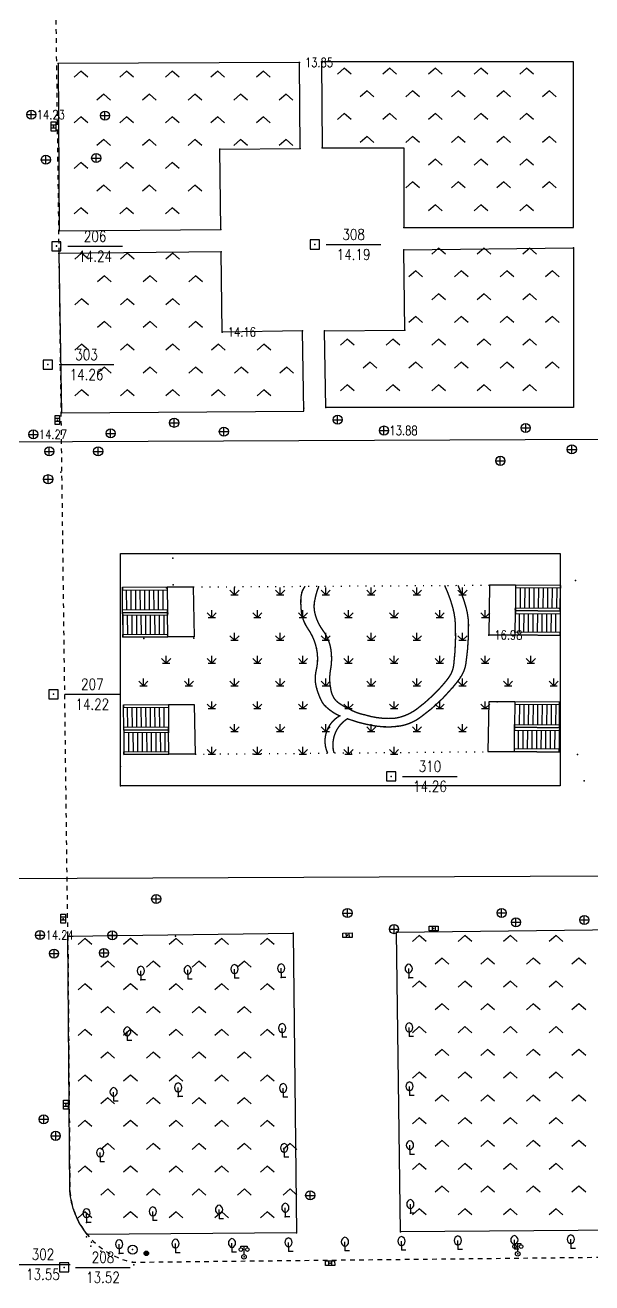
# Model space of a CAD drawing. Extents: x 940 to 2162, y 608 to 1562.
# Drawn here: x 1574.2 to 1636.3, y 1206.4 to 1344.4 of the extents above; entities that cross this region are included whole.
import ezdxf
from ezdxf.enums import TextEntityAlignment as Align

# ---------------------------------------------------------------- set-up
doc = ezdxf.new("R2010")
doc.units = 0
doc.header["$LTSCALE"] = 0.5
doc.header["$PDSIZE"] = 0.2
for name, pattern in [('X3', [5, 4, -1]), ('X4', [1.6, 0, -1.6]), ('X6', [2, 1, -1])]:
    doc.linetypes.add(name, pattern=pattern)
doc.layers.get('0').update_dxf_attribs({"linetype": 'CONTINUOUS'})
doc.layers.add('ASSIST', color=7, linetype='CONTINUOUS', plot=False)
for name, color, linetype in [('COMPONENT', 4, 'CONTINUOUS'), ('DLDW', 11, 'CONTINUOUS'), ('DLSS', 4, 'CONTINUOUS'), ('GCD', 1, 'CONTINUOUS'), ('GXYZ', 2, 'CONTINUOUS'), ('JMD', 6, 'CONTINUOUS'), ('KZD', 1, 'CONTINUOUS'), ('ZBTZ', 3, 'CONTINUOUS'), ('ZDH', 1, 'CONTINUOUS')]:
    doc.layers.add(name, color=color, linetype=linetype)
doc.styles.add('HZ', font='rs.shx', dxfattribs={"width": 0.8, "bigfont": 'hztxt.shx'})

# ---------------------------------------------------------------- blocks, each defined once
blk = doc.blocks.new('gc043')
for p, q in [((-1, 0), (1, 0)), ((0, -1), (0, 1))]:
    blk.add_line(p, q)
blk.add_circle((0, 0), 1)
blk = doc.blocks.new('*U61')
at = {"linetype": 'Continuous'}
for points in [[(-0.5, 0.06), (-0.49, -0.11), (-0.49, 0.11)], [(-0.5, 0), (-0.5, -0.06), (-0.5, 0.06)], [(-0.49, -0.11), (-0.5, 0.06), (-0.5, -0.06)], [(-0.49, 0.11), (-0.47, -0.17), (-0.47, 0.17)], [(-0.47, -0.17), (-0.49, 0.11), (-0.49, -0.11)], [(-0.47, 0.17), (-0.45, -0.22), (-0.45, 0.22)], [(-0.45, -0.22), (-0.47, 0.17), (-0.47, -0.17)], [(-0.45, 0.22), (-0.42, -0.27), (-0.42, 0.27)], [(-0.42, -0.27), (-0.45, 0.22), (-0.45, -0.22)], [(-0.42, 0.27), (-0.39, -0.31), (-0.39, 0.31)], [(-0.39, -0.31), (-0.42, 0.27), (-0.42, -0.27)], [(-0.39, 0.31), (-0.35, -0.35), (-0.35, 0.35)], [(-0.35, -0.35), (-0.39, 0.31), (-0.39, -0.31)], [(-0.35, 0.35), (-0.31, -0.39), (-0.31, 0.39)], [(-0.31, -0.39), (-0.35, 0.35), (-0.35, -0.35)], [(-0.31, 0.39), (-0.27, -0.42), (-0.27, 0.42)], [(-0.27, -0.42), (-0.31, 0.39), (-0.31, -0.39)], [(-0.27, 0.42), (-0.22, -0.45), (-0.22, 0.45)], [(-0.22, -0.45), (-0.27, 0.42), (-0.27, -0.42)], [(-0.22, 0.45), (-0.17, -0.47), (-0.17, 0.47)], [(-0.17, -0.47), (-0.22, 0.45), (-0.22, -0.45)], [(-0.17, 0.47), (-0.11, -0.49), (-0.11, 0.49)], [(-0.11, -0.49), (-0.17, 0.47), (-0.17, -0.47)], [(-0.11, 0.49), (-0.06, -0.5), (-0.06, 0.5)], [(-0.06, -0.5), (-0.11, 0.49), (-0.11, -0.49)], [(0, -0.5), (-0.06, 0.5), (-0.06, -0.5)], [(-0.06, 0.5), (0, -0.5), (0, 0.5)], [(0.06, -0.5), (0, 0.5), (0, -0.5)], [(0, 0.5), (0.06, -0.5), (0.06, 0.5)], [(0.11, -0.49), (0.06, 0.5), (0.06, -0.5)], [(0.06, 0.5), (0.11, -0.49), (0.11, 0.49)], [(0.17, -0.47), (0.11, 0.49), (0.11, -0.49)], [(0.11, 0.49), (0.17, -0.47), (0.17, 0.47)], [(0.22, -0.45), (0.17, 0.47), (0.17, -0.47)], [(0.17, 0.47), (0.22, -0.45), (0.22, 0.45)], [(0.27, -0.42), (0.22, 0.45), (0.22, -0.45)], [(0.22, 0.45), (0.27, -0.42), (0.27, 0.42)], [(0.31, -0.39), (0.27, 0.42), (0.27, -0.42)], [(0.27, 0.42), (0.31, -0.39), (0.31, 0.39)], [(0.35, -0.35), (0.31, 0.39), (0.31, -0.39)], [(0.31, 0.39), (0.35, -0.35), (0.35, 0.35)], [(0.39, -0.31), (0.35, 0.35), (0.35, -0.35)], [(0.35, 0.35), (0.39, -0.31), (0.39, 0.31)], [(0.42, -0.27), (0.39, 0.31), (0.39, -0.31)], [(0.39, 0.31), (0.42, -0.27), (0.42, 0.27)], [(0.45, -0.22), (0.42, 0.27), (0.42, -0.27)], [(0.42, 0.27), (0.45, -0.22), (0.45, 0.22)], [(0.47, -0.17), (0.45, 0.22), (0.45, -0.22)], [(0.45, 0.22), (0.47, -0.17), (0.47, 0.17)], [(0.49, -0.11), (0.47, 0.17), (0.47, -0.17)], [(0.47, 0.17), (0.49, -0.11), (0.49, 0.11)], [(0.5, -0.06), (0.49, 0.11), (0.49, -0.11)], [(0.49, 0.11), (0.5, -0.06), (0.5, 0.06)], [(0.5, 0), (0.5, 0.06), (0.5, -0.06)]]:
    blk.add_solid(points, dxfattribs=at)
blk = doc.blocks.new('gcbj0106')
blk.add_circle((0, 0), 0.5)
at = {"linetype": 'Continuous'}
blk.add_blockref('*U61', (0, 0), dxfattribs=at)
blk = doc.blocks.new('gc097')
for p, q in [((-0.7, 2), (-0.7, 2.3)), ((-0.7, 2.3), (0.7, 2.3)), ((0, 0.5), (0, 2.3)), ((0.7, 2.3), (0.7, 2))]:
    blk.add_line(p, q)
for centre, radius in [((-0.7, 1.6), 0.4), ((0, 0), 0.5), ((0.73, 1.6), 0.4)]:
    blk.add_circle(centre, radius)
blk = doc.blocks.new('gc188')
blk.add_circle((0, 0), 1)
blk = doc.blocks.new('gc211')
for p, q in [((0, 0), (-1.5, -1.32)), ((1.5, -1.32), (0, 0))]:
    blk.add_line(p, q)
blk = doc.blocks.new('gc041')
for p, q in [((-1, 0.5), (1, 0.5)), ((-1, -0.5), (-1, 0.5)), ((-0.33, 0.5), (-0.33, -0.5)), ((0.33, 0.5), (0.33, -0.5)), ((1, 0.5), (1, -0.5)), ((1, -0.5), (-1, -0.5))]:
    blk.add_line(p, q)
blk = doc.blocks.new('A$C18D03DA0')
at = {"layer": 'ASSIST', "linetype": 'Continuous', "flags": 128}
for points in [[(0, 0), (4.91, 0.04), (4.93, -2.76), (0.02, -2.8)], [(4.93, -2.76), (0.02, -2.8), (0.04, -5.47), (4.96, -5.43)]]:
    blk.add_lwpolyline(points, close=True, dxfattribs=at)
at = {"layer": 'JMD', "linetype": 'Continuous'}
for p, q in [((0, 0), (4.91, 0.04)), ((0, 0), (0, -0.3)), ((4.91, 0.04), (4.91, -0.26)), ((0, -0.3), (4.91, -0.26)), ((0.41, -0.3), (0.43, -2.49)), ((0.91, -0.29), (0.93, -2.49)), ((1.41, -0.29), (1.43, -2.49)), ((1.91, -0.28), (1.93, -2.48)), ((2.41, -0.28), (2.43, -2.48)), ((2.91, -0.28), (2.93, -2.47)), ((3.41, -0.27), (3.43, -2.47)), ((3.91, -0.27), (3.93, -2.47)), ((4.41, -0.26), (4.43, -2.46)), ((4.91, -0.26), (4.93, -2.46)), ((4.93, -2.46), (0.02, -2.5)), ((0.02, -2.8), (0.02, -2.5)), ((0.02, -2.8), (4.93, -2.76)), ((4.93, -2.76), (0.02, -2.8)), ((4.93, -2.76), (4.93, -2.46)), ((4.93, -2.76), (4.94, -3.06)), ((0.02, -2.8), (0.03, -3.1)), ((4.94, -3.06), (0.03, -3.1)), ((0.03, -3.1), (0.04, -5.17)), ((0.53, -3.09), (0.54, -5.17)), ((1.03, -3.09), (1.04, -5.16)), ((1.53, -3.09), (1.54, -5.16)), ((2.03, -3.08), (2.04, -5.16)), ((2.53, -3.08), (2.54, -5.15)), ((3.03, -3.07), (3.04, -5.15)), ((3.53, -3.07), (3.54, -5.14)), ((4.03, -3.07), (4.04, -5.14)), ((4.53, -3.06), (4.54, -5.14)), ((0.04, -5.17), (4.95, -5.13)), ((0.04, -5.47), (0.04, -5.17)), ((4.96, -5.43), (0.04, -5.47)), ((4.96, -5.43), (4.95, -5.13))]:
    blk.add_line(p, q, dxfattribs=at)
at = {"layer": 'JMD', "linetype": 'Continuous', "flags": 128}
blk.add_lwpolyline([(4.91, 0.04), (7.76, 0.04), (7.85, -5.43), (4.96, -5.43)], dxfattribs=at)
blk = doc.blocks.new('A$C38754354')
at = {"linetype": 'Continuous'}
blk.add_blockref('A$C18D03DA0', (-4.94, 3.06), dxfattribs=at)
blk = doc.blocks.new('A$C49C81DE8')
at = {"linetype": 'Continuous', "xscale": -1}
blk.add_blockref('A$C18D03DA0', (7.85, 5.43), dxfattribs=at)
blk = doc.blocks.new('A$C7513591F')
at = {"linetype": 'Continuous', "xscale": -1}
blk.add_blockref('A$C18D03DA0', (7.757, -0.04), dxfattribs=at)
blk = doc.blocks.new('gc124')
for p, q in [((-1, 1), (0, 0)), ((-0.8, 0), (0.8, 0)), ((0, 0), (0, 1.6)), ((0, 0), (1, 1))]:
    blk.add_line(p, q)
blk = doc.blocks.new('gc143')
for p, q in [((0, 1), (0, 2)), ((0, 1), (0, 0)), ((1, 0), (0, 0))]:
    blk.add_line(p, q)
for centre, start, end in [((0.225, 2), 102.68038, 257.31962), ((-0.225, 2), 282.68038, 77.31962)]:
    blk.add_arc(centre, 1.025, start, end)
blk = doc.blocks.new('GC200')
at = {"linetype": 'Continuous', "const_width": 0.2, "flags": 128}
blk.add_lwpolyline([(-0.1, 0, 1), (0.1, 0, 1)], format="xyb", close=True, dxfattribs=at)
blk = doc.blocks.new('gc115')
blk.add_lwpolyline([(-1, -1), (1, -1), (1, 1), (-1, 1)], close=True)
blk.add_point((0, 0))

msp = doc.modelspace()

# ---------------------------------------------------------------- linework, layer by layer
at = {"layer": 'DLSS', "linetype": 'X6', "flags": 128}
for points, elevation in [([(1480.43, 1431.9), (1480.26, 1435.2), (1479.63, 1491.46, -0.064465), (1479.93, 1500.11, -0.154295), (1482.47, 1507.49, -0.179135), (1492.43, 1515.32, -0.003756), (1520.18, 1525.43, 0.000002), (1587.35, 1553.15, 0.011631), (1593.72, 1556.25, -0.359566), (1631.49, 1550.06), (1864.49, 1306.39)], 13.79), ([(1578.86, 1244.42), (1576.98, 1391.98), (1576.98, 1405.81, -0.207514), (1578.94, 1412.08, -0.238549), (1584.21, 1415), (1691.08, 1416.2, -0.252129), (1696.69, 1413.18, -0.114855), (1698.4, 1407.87), (1698.31, 1399.46), (1699.07, 1358.32)], 13.77), ([(1578.86, 1244.42), (1579.08, 1216.48, 0.334829), (1585.94, 1208.64), (1664.15, 1209.47)], 13.77)]:
    msp.add_lwpolyline(points, format="xyb", dxfattribs=dict(at, elevation=elevation))
at = {"layer": 'DLSS', "linetype": 'X3', "const_width": 0.15}
for points in [[(1604.88, 1282.8, 0.030331), (1604.62, 1282.37, 0.054726), (1604.52, 1282.11, 0.060133), (1604.41, 1281.3, 0.037433), (1604.47, 1280, 0.120794), (1605.18, 1278.15, -0.100302), (1606.13, 1275.97, -0.110538), (1606.1, 1273.59, 0.129724), (1606.15, 1271.56, 0.04447), (1606.68, 1270.21, 0.090147), (1607.11, 1269.63, 0.039329), (1607.91, 1268.99, 0.046843), (1608.67, 1268.58, 0.009878)], [(1609.52, 1268.26, 0.051793), (1612.63, 1267.46, 0.06863), (1615.06, 1267.43, 0.123642), (1617.46, 1268.37, 0.064038), (1621.07, 1271.7, 0.008657), (1621.68, 1272.46, 0.018652), (1621.94, 1272.83, 0.110521), (1622.51, 1274.3, 0.04006), (1622.8, 1278.59, 0.062799), (1622.54, 1280.44, 0.044523), (1621.64, 1282.9)]]:
    msp.add_lwpolyline(points, format="xyb", dxfattribs=at)
at = {"layer": 'DLSS', "linetype": 'X3', "const_width": 0.15, "flags": 128}
for points in [[(1606.39, 1282.81, 0.056396), (1605.91, 1281.11, 0.08983), (1605.92, 1280, 0.112897), (1606.84, 1277.94, -0.118897), (1607.69, 1275.97, -0.090118), (1607.67, 1273.65, 0.100097), (1607.69, 1271.56, 0.165373), (1608.3, 1270.21, 0.061543), (1608.98, 1269.73, 0.059077), (1609.64, 1269.37, 0.088737), (1611.46, 1268.68, 0.077198), (1614.06, 1268.29, 0.07896), (1615.35, 1268.45, 0.089754), (1617.12, 1269.32, 0.049742), (1619.74, 1271.7, 0.011298), (1620.33, 1272.39, 0.018845), (1620.66, 1272.83, 0.123632), (1621.18, 1274.18, 0.039904), (1621.36, 1278.59, 0.057354), (1621.07, 1280.47, 0.042174), (1620.18, 1282.89)], [(1608.67, 1268.58, 0.166351), (1607.3, 1267.02, 0.166351), (1607.18, 1264.95, 0.018995), (1607.26, 1264.72, 0.018995), (1607.35, 1264.49)], [(1609.52, 1268.26, 0.144346), (1608.25, 1266.83, 0.144346), (1607.96, 1264.95, 0.017094), (1608, 1264.72, 0.017094), (1608.05, 1264.5)]]:
    msp.add_lwpolyline(points, format="xyb", dxfattribs=at)
at = {"layer": 'JMD', "linetype": 'Continuous', "flags": 128}
for points in [[(1571.61, 1250.74), (1786.79, 1251.69), (1786.26, 1299.57), (1571.08, 1298.61)], [(1584.64, 1260.9), (1584.64, 1286.4), (1632.87, 1286.4), (1632.87, 1260.9)]]:
    msp.add_lwpolyline(points, close=True, dxfattribs=at)
at = {"layer": 'JMD', "linetype": 'X4', "flags": 128}
for points in [[(1592.61, 1282.72), (1625.12, 1282.92)], [(1592.82, 1264.37), (1624.94, 1264.65)]]:
    msp.add_lwpolyline(points, dxfattribs=at)
at = {"layer": 'KZD', "linetype": 'Continuous'}
for p, q in [((1578.85, 1320.09), (1584.85, 1320.09)), ((1607.2, 1320.29), (1613.2, 1320.29)), ((1577.91, 1307.11), (1583.91, 1307.11)), ((1578.54, 1270.95), (1584.54, 1270.95)), ((1615.57, 1261.94), (1621.57, 1261.94)), ((1573.13, 1208.4), (1579.13, 1208.4)), ((1579.71, 1208.07), (1585.71, 1208.07))]:
    msp.add_line(p, q, dxfattribs=at)
at = {"layer": 'ZBTZ', "linetype": 'Continuous', "flags": 128}
for points, elevation in [([(1604.26, 1340.26), (1577.8, 1340.16), (1577.9, 1321.8), (1595.64, 1321.93), (1595.54, 1330.74), (1604.34, 1330.84)], 13.85), ([(1606.67, 1340.32), (1606.76, 1330.88), (1615.69, 1330.88), (1615.69, 1322.15), (1634.32, 1322.15), (1634.32, 1340.32)], 13.88), ([(1577.87, 1319.31), (1578.18, 1301.84), (1604.75, 1302), (1604.6, 1310.82), (1595.8, 1310.69), (1595.68, 1319.5)], 14.16), ([(1607.15, 1302.39), (1607.01, 1310.81), (1615.8, 1310.91), (1615.71, 1319.72), (1634.32, 1319.93), (1634.32, 1302.39)], 13.85), ([(1615.34, 1211.98), (1614.9, 1244.85), (1664.07, 1245.43), (1664.07, 1212.35)], 13.63)]:
    msp.add_lwpolyline(points, close=True, dxfattribs=dict(at, elevation=elevation))
at = {"layer": 'ZBTZ', "linetype": 'Continuous', "elevation": 14.15, "flags": 128}
msp.add_lwpolyline([(1578.86, 1244.42), (1603.57, 1244.73), (1603.93, 1211.86), (1580.99, 1211.67, -0.153165), (1579.08, 1216.48)], format="xyb", close=True, dxfattribs=at)
at = {"layer": 'ZDH', "linetype": 'Continuous'}
for p in [(1577.8, 1340.16, 13.93), (1577.8, 1340.16, 13.93), (1577.8, 1340.16, 13.93), (1604.26, 1340.26, 13.85), (1604.26, 1340.26, 13.85), (1604.26, 1340.26, 13.85), (1606.67, 1340.32, 13.88), (1606.67, 1340.32, 13.88), (1574.85, 1334.54, 14.23), (1574.85, 1334.54, 14.23), (1574.85, 1334.54, 14.23), (1574.86, 1334.54, 14.23), (1574.86, 1334.54, 14.23), (1582.93, 1334.43, 14.08), (1582.93, 1334.43, 14.08), (1582.93, 1334.43, 14.08), (1577.29, 1333.23, 14.2), (1577.29, 1333.23, 14.2), (1577.29, 1333.23, 14.2), (1595.54, 1330.74, 14.04), (1595.54, 1330.74, 14.04), (1595.54, 1330.74, 14.04), (1604.34, 1330.84, 14.1), (1604.34, 1330.84, 14.1), (1604.34, 1330.84, 14.1), (1606.76, 1330.88, 14.13), (1606.76, 1330.88, 14.13), (1576.45, 1329.59, 14.23), (1576.45, 1329.59, 14.23), (1576.45, 1329.59, 14.23), (1581.97, 1329.77, 14.1), (1581.97, 1329.77, 14.1), (1581.97, 1329.77, 14.1), (1595.64, 1321.93, 14.18), (1595.64, 1321.93, 14.18), (1595.64, 1321.93, 14.18), (1615.69, 1322.15, 14.15), (1615.69, 1322.15, 14.15), (1577.9, 1321.8, 14.19), (1577.9, 1321.8, 14.19), (1577.9, 1321.8, 14.19), (1577.6, 1320.13, 14.23), (1577.6, 1320.13, 14.23), (1577.6, 1320.13, 14.23), (1577.6, 1320.09, 14.24), (1577.87, 1319.31, 14.16), (1577.87, 1319.31, 14.16), (1577.87, 1319.31, 14.16), (1595.68, 1319.5, 14.18), (1595.68, 1319.5, 14.18), (1595.68, 1319.5, 14.18), (1605.95, 1320.29, 14.19), (1615.71, 1319.72, 14.16), (1615.71, 1319.72, 14.16), (1634.32, 1319.93, 14.12), (1634.32, 1319.93, 14.12), (1604.6, 1310.82, 14.14), (1604.6, 1310.82, 14.14), (1604.6, 1310.82, 14.14), (1615.8, 1310.91, 14.11), (1615.8, 1310.91, 14.11), (1595.8, 1310.69, 14.16), (1595.8, 1310.69, 14.16), (1595.8, 1310.69, 14.16), (1607.01, 1310.81, 14.12), (1607.01, 1310.81, 14.12), (1607.01, 1310.81, 14.12), (1576.66, 1307.11, 14.26), (1578.18, 1301.84, 14.17), (1578.18, 1301.84, 14.17), (1578.18, 1301.84, 14.17), (1604.75, 1302.33, 13.86), (1604.75, 1302.33, 13.86), (1604.75, 1302.33, 13.86), (1607.15, 1302.39, 13.85), (1607.15, 1302.39, 13.85), (1607.15, 1302.39, 13.85), (1577.71, 1301.03, 14.22), (1577.71, 1301.03, 14.22), (1577.71, 1301.03, 14.22), (1590.52, 1300.73, 13.87), (1590.52, 1300.73, 13.87), (1590.52, 1300.73, 13.87), (1608.45, 1301.07, 13.86), (1608.45, 1301.07, 13.86), (1608.45, 1301.07, 13.86), (1613.53, 1299.88, 13.88), (1613.53, 1299.88, 13.88), (1613.53, 1299.88, 13.88), (1629.08, 1300.16, 13.85), (1629.08, 1300.16, 13.85), (1629.08, 1300.16, 13.85), (1575.08, 1299.46, 14.27), (1575.08, 1299.46, 14.27), (1575.08, 1299.46, 14.27), (1583.55, 1299.57, 13.88), (1583.55, 1299.57, 13.88), (1583.55, 1299.57, 13.88), (1595.97, 1299.76, 13.89), (1595.97, 1299.76, 13.89), (1595.97, 1299.76, 13.89), (1576.82, 1297.59, 14.26), (1576.82, 1297.59, 14.26), (1576.82, 1297.59, 14.26), (1582.18, 1297.59, 13.91), (1582.18, 1297.59, 13.91), (1582.18, 1297.59, 13.91), (1634.13, 1297.81, 19.43), (1634.13, 1297.81, 19.43), (1626.28, 1296.56, 13.86), (1626.28, 1296.56, 13.86), (1576.7, 1294.54, 14.26), (1576.7, 1294.54, 14.26), (1576.7, 1294.54, 14.26), (1578.08, 1295.3, 14.22), (1578.08, 1295.3, 14.22), (1578.08, 1295.3, 14.22), (1590.37, 1285.87, 14.27), (1590.37, 1285.87, 14.27), (1634.52, 1283.43, 14.26), (1634.52, 1283.43, 14.26), (1589.66, 1282.63, 16.99), (1589.66, 1282.63, 16.99), (1590.41, 1282.96, 14.24), (1590.41, 1282.96, 14.24), (1592.62, 1282.68, 16.98), (1592.62, 1282.68, 16.98), (1604.52, 1282.11, 13.77), (1604.52, 1282.11, 13.77), (1584.85, 1279.79, 14.26), (1584.85, 1279.79, 14.26), (1589.82, 1279.84, 17.03), (1589.82, 1279.84, 17.03), (1604.47, 1280, 13.9), (1604.47, 1280, 13.9), (1627.9, 1280.27, 16.93), (1627.9, 1280.27, 16.93), (1632.79, 1280.34, 14.25), (1632.79, 1280.34, 14.25), (1587.19, 1277.05, 18.42), (1587.19, 1277.05, 18.42), (1592.67, 1277.09, 16.99), (1592.67, 1277.09, 16.99), (1625.03, 1277.45, 16.98), (1625.03, 1277.45, 16.98), (1606.13, 1275.97, 13.97), (1606.13, 1275.97, 13.97), (1621.94, 1272.83, 13.88), (1621.94, 1272.83, 13.88), (1577.29, 1270.95, 14.22), (1606.15, 1271.56, 13.98), (1606.15, 1271.56, 13.98), (1621.07, 1271.7, 13.9), (1621.07, 1271.7, 13.9), (1607.11, 1269.63, 13.96), (1607.11, 1269.63, 13.96), (1625.95, 1270.12, 21.61), (1625.95, 1270.12, 21.61), (1608.67, 1268.58, 13.93), (1608.67, 1268.58, 13.93), (1609.52, 1268.26, 13.92), (1609.52, 1268.26, 13.92), (1589.89, 1267.14, 17.01), (1589.89, 1267.14, 17.01), (1589.91, 1266.74, 16.87), (1589.91, 1266.74, 16.87), (1615.06, 1267.43, 13.9), (1615.06, 1267.43, 13.9), (1607.96, 1264.95, 13.82), (1607.96, 1264.95, 13.82), (1634.75, 1264.33, 14.26), (1634.75, 1264.33, 14.26), (1584.65, 1263.04, 14.26), (1584.65, 1263.04, 14.26), (1614.32, 1261.94, 14.26), (1635.48, 1261.45, 14.26), (1635.48, 1261.45, 14.26), (1584.64, 1260.9, 14.26), (1584.64, 1260.9, 14.26), (1588.55, 1248.49, 13.89), (1588.55, 1248.49, 13.89), (1588.55, 1248.49, 13.89), (1578.35, 1246.32, 14.19), (1578.35, 1246.32, 14.19), (1578.35, 1246.32, 14.19), (1609.53, 1246.94, 13.85), (1609.53, 1246.94, 13.85), (1609.53, 1246.94, 13.85), (1626.43, 1246.95, 13.82), (1626.43, 1246.95, 13.82), (1626.43, 1246.95, 13.82), (1635.5, 1246.19, 13.81), (1635.5, 1246.19, 13.81), (1635.5, 1246.19, 13.81), (1603.57, 1244.73, 13.81), (1603.57, 1244.73, 13.81), (1603.57, 1244.73, 13.81), (1614.63, 1245.18, 13.79), (1614.63, 1245.18, 13.79), (1614.63, 1245.18, 13.79), (1614.9, 1244.85, 13.79), (1614.9, 1244.85, 13.79), (1614.9, 1244.85, 13.79), (1618.97, 1245.26, 13.78), (1618.97, 1245.26, 13.78), (1618.97, 1245.26, 13.78), (1628, 1245.93, 13.8), (1628, 1245.93, 13.8), (1628, 1245.93, 13.8), (1575.81, 1244.53, 14.24), (1575.81, 1244.53, 14.24), (1575.81, 1244.53, 14.24), (1578.86, 1244.42, 14.15), (1578.86, 1244.42, 14.15), (1578.86, 1244.42, 14.15), (1583.74, 1244.5, 13.82), (1583.74, 1244.5, 13.82), (1583.74, 1244.5, 13.82), (1590.67, 1244.4, 13.81), (1590.67, 1244.4, 13.81), (1590.67, 1244.4, 13.81), (1609.53, 1244.51, 13.79), (1609.53, 1244.51, 13.79), (1609.53, 1244.51, 13.79), (1577.35, 1242.5, 14.21), (1577.35, 1242.5, 14.21), (1577.35, 1242.5, 14.21), (1582.82, 1242.57, 14.11), (1582.82, 1242.57, 14.11), (1582.82, 1242.57, 14.11), (1586.87, 1239.61, 14.17), (1586.87, 1239.61, 14.17), (1586.87, 1239.61, 14.17), (1602.26, 1239.88, 13.92), (1602.26, 1239.88, 13.92), (1602.26, 1239.88, 13.92), (1616.24, 1239.85, 14.01), (1616.24, 1239.85, 14.01), (1616.24, 1239.85, 14.01), (1590.96, 1226.8, 14.46), (1590.96, 1226.8, 14.46), (1590.96, 1226.8, 14.46), (1578.63, 1225.92, 14), (1578.63, 1225.92, 14), (1578.63, 1225.92, 14), (1576.21, 1224.32, 13.99), (1576.21, 1224.32, 13.99), (1576.21, 1224.32, 13.99), (1577.53, 1222.5, 13.93), (1577.53, 1222.5, 13.93), (1577.53, 1222.5, 13.93), (1579.08, 1216.48, 13.74), (1579.08, 1216.48, 13.74), (1579.08, 1216.48, 13.74), (1579.1, 1216.11, 13.72), (1605.44, 1215.97, 13.61), (1605.44, 1215.97, 13.61), (1605.44, 1215.97, 13.61), (1580.9, 1213.01, 13.83), (1580.9, 1213.01, 13.83), (1580.9, 1213.01, 13.83), (1602.71, 1213.6, 13.82), (1602.71, 1213.6, 13.82), (1602.71, 1213.6, 13.82), (1616.42, 1214.01, 14), (1616.42, 1214.01, 14), (1616.42, 1214.01, 14), (1580.99, 1211.67, 13.61), (1580.99, 1211.67, 13.61), (1580.99, 1211.67, 13.61), (1603.93, 1211.86, 13.54), (1603.93, 1211.86, 13.54), (1603.93, 1211.86, 13.54), (1615.34, 1211.98, 13.63), (1615.34, 1211.98, 13.63), (1615.34, 1211.98, 13.63), (1580.89, 1211.42, 13.54), (1581.38, 1210.39, 13.54), (1581.38, 1210.39, 13.54), (1581.38, 1210.39, 13.54), (1581.39, 1210.39, 13.54), (1581.44, 1210.84, 13.52), (1582.47, 1209.86, 13.5), (1584.48, 1209.61, 13.56), (1584.48, 1209.61, 13.56), (1584.48, 1209.61, 13.56), (1585.96, 1210.02, 13.55), (1585.96, 1210.02, 13.55), (1585.96, 1210.02, 13.55), (1587.47, 1209.61, 13.52), (1587.47, 1209.61, 13.52), (1587.47, 1209.61, 13.52), (1598.18, 1209.23, 13.46), (1598.18, 1209.23, 13.46), (1598.18, 1209.23, 13.46), (1628.2, 1209.55, 13.79), (1628.2, 1209.55, 13.79), (1628.2, 1209.55, 13.79), (1578.46, 1208.07, 13.52), (1585.94, 1208.64, 13.39), (1585.94, 1208.64, 13.39), (1585.94, 1208.64, 13.39), (1585.94, 1208.63, 13.38), (1586.1, 1208.34, 13.39), (1586.11, 1208.35, 13.39), (1586.11, 1208.35, 13.39), (1586.11, 1208.35, 13.39), (1607.61, 1208.52, 13.39), (1607.62, 1208.54, 13.4), (1607.62, 1208.54, 13.4), (1607.62, 1208.54, 13.4)]:
    msp.add_point(p, dxfattribs=at)

# ---------------------------------------------------------------- block references
at = {"linetype": 'Continuous'}
for name, p in [('A$C18D03DA0', (1584.85, 1282.68, 16.98)), ('A$C49C81DE8', (1625.03, 1277.45, 16.98)), ('A$C38754354', (1589.91, 1266.74, 16.87)), ('A$C7513591F', (1625.03, 1270.12, 16.98))]:
    msp.add_blockref(name, p, dxfattribs=at)
at = {"layer": 'COMPONENT', "linetype": 'Continuous', "xscale": 0.5, "yscale": 0.5}
msp.add_blockref('gcbj0106', (1587.47, 1209.61, 13.52), dxfattribs=at)
at = {"layer": 'DLDW', "linetype": 'Continuous', "xscale": 0.5, "yscale": 0.5}
for p in [(1598.18, 1209.23, 13.46), (1628.2, 1209.55, 13.79)]:
    msp.add_blockref('gc097', p, dxfattribs=at)
at = {"layer": 'GCD', "linetype": 'Continuous'}
ref = msp.add_blockref('GC200', (1604.26, 1340.26, 13.85), dxfattribs=dict(at, xscale=0.5, yscale=0.5, zscale=0.5))
ref.add_attrib('height', '13.85', dxfattribs={"linetype": 'Continuous', "height": 1, "style": 'HZ', "width": 0.8}).set_placement((1604.86, 1340.26, 13.85), align=Align.MIDDLE_LEFT)
ref = msp.add_blockref('GC200', (1574.85, 1334.54, 14.23), dxfattribs=dict(at, xscale=0.5, yscale=0.5, zscale=0.5))
ref.add_attrib('height', '14.23', dxfattribs={"linetype": 'Continuous', "height": 1, "style": 'HZ', "width": 0.8}).set_placement((1575.45, 1334.54, 14.23), align=Align.MIDDLE_LEFT)
ref = msp.add_blockref('GC200', (1595.8, 1310.69, 14.16), dxfattribs=dict(at, xscale=0.5, yscale=0.5, zscale=0.5))
ref.add_attrib('height', '14.16', dxfattribs={"linetype": 'Continuous', "height": 1, "style": 'HZ', "width": 0.8}).set_placement((1596.4, 1310.69, 14.16), align=Align.MIDDLE_LEFT)
ref = msp.add_blockref('GC200', (1575.08, 1299.46, 14.27), dxfattribs=dict(at, xscale=0.5, yscale=0.5, zscale=0.5))
ref.add_attrib('height', '14.27', dxfattribs={"linetype": 'Continuous', "height": 1, "style": 'HZ', "width": 0.8}).set_placement((1575.68, 1299.46, 14.27), align=Align.MIDDLE_LEFT)
ref = msp.add_blockref('GC200', (1613.53, 1299.88, 13.88), dxfattribs=dict(at, xscale=0.5, yscale=0.5, zscale=0.5))
ref.add_attrib('height', '13.88', dxfattribs={"linetype": 'Continuous', "height": 1, "style": 'HZ', "width": 0.8}).set_placement((1614.13, 1299.88, 13.88), align=Align.MIDDLE_LEFT)
ref = msp.add_blockref('GC200', (1625.03, 1277.45, 16.98), dxfattribs=dict(at, xscale=0.5, yscale=0.5, zscale=0.5))
ref.add_attrib('height', '16.98', dxfattribs={"linetype": 'Continuous', "height": 1, "style": 'HZ', "width": 0.8}).set_placement((1625.63, 1277.45, 16.98), align=Align.MIDDLE_LEFT)
ref = msp.add_blockref('GC200', (1575.81, 1244.53, 14.24), dxfattribs=dict(at, xscale=0.5, yscale=0.5, zscale=0.5))
ref.add_attrib('height', '14.24', dxfattribs={"linetype": 'Continuous', "height": 1, "style": 'HZ', "width": 0.8}).set_placement((1576.41, 1244.53, 14.24), align=Align.MIDDLE_LEFT)
at = {"layer": 'GXYZ', "linetype": 'Continuous', "xscale": 0.5, "yscale": 0.5}
for name, p in [('gc043', (1574.85, 1334.54)), ('gc043', (1582.93, 1334.43)), ('gc043', (1581.97, 1329.77)), ('gc043', (1576.45, 1329.59)), ('gc043', (1590.52, 1300.73)), ('gc043', (1608.45, 1301.07)), ('gc043', (1575.08, 1299.46)), ('gc043', (1583.55, 1299.57)), ('gc043', (1595.97, 1299.76)), ('gc043', (1613.53, 1299.88)), ('gc043', (1629.08, 1300.16)), ('gc043', (1576.82, 1297.59)), ('gc043', (1582.18, 1297.59)), ('gc043', (1626.28, 1296.56, 13.86)), ('gc043', (1634.13, 1297.81, 19.43)), ('gc043', (1576.7, 1294.54)), ('gc043', (1588.55, 1248.49)), ('gc043', (1609.53, 1246.94)), ('gc043', (1626.43, 1246.95)), ('gc043', (1628, 1245.93)), ('gc043', (1635.5, 1246.19)), ('gc043', (1575.81, 1244.53)), ('gc043', (1583.74, 1244.5)), ('gc043', (1614.63, 1245.18)), ('gc043', (1577.35, 1242.5)), ('gc043', (1582.82, 1242.57)), ('gc043', (1576.21, 1224.32)), ('gc043', (1577.53, 1222.5)), ('gc043', (1605.44, 1215.97)), ('gc188', (1585.96, 1210.02))]:
    msp.add_blockref(name, p, dxfattribs=at)
at = {"layer": 'GXYZ', "linetype": 'Continuous', "yscale": 0.5, "zscale": 0.5}
for p, xscale, rotation in [((1577.29, 1333.23, 14.2), 0.5, 270), ((1577.71, 1301.03, 14.22), 0.5, 270), ((1578.35, 1246.32, 14.19), 0.5, 270), ((1609.53, 1244.51, 13.79), 0.4999999999999999, 0.6405110541739126), ((1578.63, 1225.92, 14), 0.5, 90), ((1607.62, 1208.54, 13.4), 0.4999999999999999, 0.5812356904868943)]:
    msp.add_blockref('gc041', p, dxfattribs=dict(at, xscale=xscale, rotation=rotation))
at = {"layer": 'GXYZ', "linetype": 'Continuous', "xscale": 0.5, "yscale": 0.5, "zscale": 0.5}
msp.add_blockref('gc041', (1618.97, 1245.26, 13.78), dxfattribs=at)
at = {"layer": 'KZD', "linetype": 'Continuous', "xscale": 0.5, "yscale": 0.5}
for p in [(1577.6, 1320.09, 14.24), (1605.95, 1320.29, 14.19), (1576.66, 1307.11, 14.26), (1577.29, 1270.95, 14.22), (1614.32, 1261.94, 14.26), (1578.46, 1208.07, 13.52)]:
    msp.add_blockref('gc115', p, dxfattribs=at)
at = {"layer": 'ZBTZ', "linetype": 'Continuous', "xscale": 0.5, "yscale": 0.5}
for name, p in [('gc211', (1580.3, 1339.3)), ('gc211', (1585.3, 1339.3)), ('gc211', (1590.3, 1339.3)), ('gc211', (1595.3, 1339.3)), ('gc211', (1600.3, 1339.3)), ('gc211', (1609.17, 1339.65)), ('gc211', (1614.17, 1339.65)), ('gc211', (1619.17, 1339.65)), ('gc211', (1624.17, 1339.65)), ('gc211', (1629.17, 1339.65)), ('gc211', (1611.67, 1337.15)), ('gc211', (1616.67, 1337.15)), ('gc211', (1621.67, 1337.15)), ('gc211', (1626.67, 1337.15)), ('gc211', (1631.67, 1337.15)), ('gc211', (1582.8, 1336.8)), ('gc211', (1587.8, 1336.8)), ('gc211', (1592.8, 1336.8)), ('gc211', (1597.8, 1336.8)), ('gc211', (1602.8, 1336.8)), ('gc211', (1580.3, 1334.3)), ('gc211', (1585.3, 1334.3)), ('gc211', (1590.3, 1334.3)), ('gc211', (1595.3, 1334.3)), ('gc211', (1600.3, 1334.3)), ('gc211', (1609.17, 1334.65)), ('gc211', (1614.17, 1334.65)), ('gc211', (1619.17, 1334.65)), ('gc211', (1624.17, 1334.65)), ('gc211', (1629.17, 1334.65)), ('gc211', (1582.8, 1331.8)), ('gc211', (1587.8, 1331.8)), ('gc211', (1592.8, 1331.8)), ('gc211', (1597.8, 1331.8)), ('gc211', (1602.8, 1331.8)), ('gc211', (1611.67, 1332.15)), ('gc211', (1616.67, 1332.15)), ('gc211', (1621.67, 1332.15)), ('gc211', (1626.67, 1332.15)), ('gc211', (1631.67, 1332.15)), ('gc211', (1580.3, 1329.3)), ('gc211', (1585.3, 1329.3)), ('gc211', (1590.3, 1329.3)), ('gc211', (1619.17, 1329.65)), ('gc211', (1624.17, 1329.65)), ('gc211', (1629.17, 1329.65)), ('gc211', (1582.8, 1326.8)), ('gc211', (1587.8, 1326.8)), ('gc211', (1592.8, 1326.8)), ('gc211', (1616.67, 1327.15)), ('gc211', (1621.67, 1327.15)), ('gc211', (1626.67, 1327.15)), ('gc211', (1631.67, 1327.15)), ('gc211', (1619.17, 1324.65)), ('gc211', (1624.17, 1324.65)), ('gc211', (1629.17, 1324.65)), ('gc211', (1580.3, 1324.3)), ('gc211', (1585.3, 1324.3)), ('gc211', (1590.3, 1324.3)), ('gc211', (1580.37, 1319.34)), ('gc211', (1585.37, 1319.34)), ('gc211', (1590.37, 1319.34)), ('gc211', (1619.51, 1319.89)), ('gc211', (1624.51, 1319.89)), ('gc211', (1629.51, 1319.89)), ('gc211', (1582.87, 1316.84)), ('gc211', (1587.87, 1316.84)), ('gc211', (1592.87, 1316.84)), ('gc211', (1617.01, 1317.39)), ('gc211', (1622.01, 1317.39)), ('gc211', (1627.01, 1317.39)), ('gc211', (1632.01, 1317.39)), ('gc211', (1580.37, 1314.34)), ('gc211', (1585.37, 1314.34)), ('gc211', (1590.37, 1314.34)), ('gc211', (1619.51, 1314.89)), ('gc211', (1624.51, 1314.89)), ('gc211', (1629.51, 1314.89)), ('gc211', (1617.01, 1312.39)), ('gc211', (1622.01, 1312.39)), ('gc211', (1627.01, 1312.39)), ('gc211', (1632.01, 1312.39)), ('gc211', (1582.87, 1311.84)), ('gc211', (1587.87, 1311.84)), ('gc211', (1592.87, 1311.84)), ('gc211', (1609.51, 1309.89)), ('gc211', (1614.51, 1309.89)), ('gc211', (1619.51, 1309.89)), ('gc211', (1624.51, 1309.89)), ('gc211', (1629.51, 1309.89)), ('gc211', (1580.37, 1309.34)), ('gc211', (1585.37, 1309.34)), ('gc211', (1590.37, 1309.34)), ('gc211', (1595.37, 1309.34)), ('gc211', (1600.37, 1309.34)), ('gc211', (1582.87, 1306.84)), ('gc211', (1587.87, 1306.84)), ('gc211', (1592.87, 1306.84)), ('gc211', (1597.87, 1306.84)), ('gc211', (1602.87, 1306.84)), ('gc211', (1612.01, 1307.39)), ('gc211', (1617.01, 1307.39)), ('gc211', (1622.01, 1307.39)), ('gc211', (1627.01, 1307.39)), ('gc211', (1632.01, 1307.39)), ('gc211', (1580.37, 1304.34)), ('gc211', (1585.37, 1304.34)), ('gc211', (1590.37, 1304.34)), ('gc211', (1595.37, 1304.34)), ('gc211', (1600.37, 1304.34)), ('gc211', (1609.51, 1304.89)), ('gc211', (1614.51, 1304.89)), ('gc211', (1619.51, 1304.89)), ('gc211', (1624.51, 1304.89)), ('gc211', (1629.51, 1304.89)), ('gc124', (1597.14, 1281.87)), ('gc124', (1602.14, 1281.87)), ('gc124', (1607.14, 1281.87)), ('gc124', (1612.14, 1281.87)), ('gc124', (1617.14, 1281.87)), ('gc124', (1622.14, 1281.87)), ('gc124', (1594.64, 1279.37)), ('gc124', (1599.64, 1279.37)), ('gc124', (1604.64, 1279.37)), ('gc124', (1609.64, 1279.37)), ('gc124', (1614.64, 1279.37)), ('gc124', (1619.64, 1279.37)), ('gc124', (1624.64, 1279.37)), ('gc124', (1597.14, 1276.87)), ('gc124', (1602.14, 1276.87)), ('gc124', (1607.14, 1276.87)), ('gc124', (1612.14, 1276.87)), ('gc124', (1617.14, 1276.87)), ('gc124', (1622.14, 1276.87)), ('gc124', (1589.64, 1274.37)), ('gc124', (1594.64, 1274.37)), ('gc124', (1599.64, 1274.37)), ('gc124', (1604.64, 1274.37)), ('gc124', (1609.64, 1274.37)), ('gc124', (1614.64, 1274.37)), ('gc124', (1619.64, 1274.37)), ('gc124', (1624.64, 1274.37)), ('gc124', (1629.64, 1274.37)), ('gc124', (1587.14, 1271.87)), ('gc124', (1592.14, 1271.87)), ('gc124', (1597.14, 1271.87)), ('gc124', (1602.14, 1271.87)), ('gc124', (1607.14, 1271.87)), ('gc124', (1612.14, 1271.87)), ('gc124', (1617.14, 1271.87)), ('gc124', (1622.14, 1271.87)), ('gc124', (1627.14, 1271.87)), ('gc124', (1632.14, 1271.87)), ('gc124', (1594.64, 1269.37)), ('gc124', (1599.64, 1269.37)), ('gc124', (1604.64, 1269.37)), ('gc124', (1609.64, 1269.37)), ('gc124', (1614.64, 1269.37)), ('gc124', (1619.64, 1269.37)), ('gc124', (1624.64, 1269.37)), ('gc124', (1597.14, 1266.87)), ('gc124', (1602.14, 1266.87)), ('gc124', (1607.14, 1266.87)), ('gc124', (1612.14, 1266.87)), ('gc124', (1617.14, 1266.87)), ('gc124', (1622.14, 1266.87)), ('gc124', (1594.64, 1264.37)), ('gc124', (1599.64, 1264.37)), ('gc124', (1604.64, 1264.37)), ('gc124', (1609.64, 1264.37)), ('gc124', (1614.64, 1264.37)), ('gc211', (1580.73, 1244.17)), ('gc211', (1585.73, 1244.17)), ('gc211', (1590.73, 1244.17)), ('gc211', (1595.73, 1244.17)), ('gc211', (1600.73, 1244.17)), ('gc211', (1617.4, 1244.48)), ('gc211', (1617.4, 1244.48)), ('gc211', (1622.4, 1244.48)), ('gc211', (1622.4, 1244.48)), ('gc211', (1627.4, 1244.48)), ('gc211', (1627.4, 1244.48)), ('gc211', (1632.4, 1244.48)), ('gc211', (1632.4, 1244.48)), ('gc211', (1619.9, 1241.98)), ('gc211', (1619.9, 1241.98)), ('gc211', (1624.9, 1241.98)), ('gc211', (1624.9, 1241.98)), ('gc211', (1629.9, 1241.98)), ('gc211', (1629.9, 1241.98)), ('gc211', (1634.9, 1241.98)), ('gc211', (1634.9, 1241.98)), ('gc211', (1583.23, 1241.67)), ('gc143', (1586.87, 1239.61, 14.17)), ('gc211', (1588.23, 1241.67)), ('gc143', (1592, 1239.7, 13.92)), ('gc211', (1593.23, 1241.67)), ('gc143', (1597.13, 1239.79, 13.92)), ('gc211', (1598.23, 1241.67)), ('gc143', (1602.26, 1239.88, 13.92)), ('gc143', (1616.24, 1239.85, 14.01)), ('gc211', (1580.73, 1239.17)), ('gc211', (1585.73, 1239.17)), ('gc211', (1590.73, 1239.17)), ('gc211', (1595.73, 1239.17)), ('gc211', (1600.73, 1239.17)), ('gc211', (1617.4, 1239.48)), ('gc211', (1617.4, 1239.48)), ('gc211', (1622.4, 1239.48)), ('gc211', (1622.4, 1239.48)), ('gc211', (1627.4, 1239.48)), ('gc211', (1627.4, 1239.48)), ('gc211', (1632.4, 1239.48)), ('gc211', (1632.4, 1239.48)), ('gc211', (1583.23, 1236.67)), ('gc211', (1588.23, 1236.67)), ('gc211', (1593.23, 1236.67)), ('gc211', (1598.23, 1236.67)), ('gc211', (1619.9, 1236.98)), ('gc211', (1619.9, 1236.98)), ('gc211', (1624.9, 1236.98)), ('gc211', (1624.9, 1236.98)), ('gc211', (1629.9, 1236.98)), ('gc211', (1629.9, 1236.98)), ('gc211', (1634.9, 1236.98)), ('gc211', (1634.9, 1236.98)), ('gc211', (1580.73, 1234.17)), ('gc143', (1585.38, 1232.96, 14.17)), ('gc211', (1585.73, 1234.17)), ('gc211', (1590.73, 1234.17)), ('gc211', (1595.73, 1234.17)), ('gc211', (1600.73, 1234.17)), ('gc143', (1602.37, 1233.31, 13.82)), ('gc143', (1616.28, 1233.39, 14.01)), ('gc211', (1617.4, 1234.48)), ('gc211', (1617.4, 1234.48)), ('gc211', (1622.4, 1234.48)), ('gc211', (1622.4, 1234.48)), ('gc211', (1627.4, 1234.48)), ('gc211', (1627.4, 1234.48)), ('gc211', (1632.4, 1234.48)), ('gc211', (1632.4, 1234.48)), ('gc211', (1583.23, 1231.67)), ('gc211', (1588.23, 1231.67)), ('gc211', (1593.23, 1231.67)), ('gc211', (1598.23, 1231.67)), ('gc211', (1619.9, 1231.98)), ('gc211', (1619.9, 1231.98)), ('gc211', (1624.9, 1231.98)), ('gc211', (1624.9, 1231.98)), ('gc211', (1629.9, 1231.98)), ('gc211', (1629.9, 1231.98)), ('gc211', (1634.9, 1231.98)), ('gc211', (1634.9, 1231.98)), ('gc211', (1617.4, 1229.48)), ('gc211', (1617.4, 1229.48)), ('gc211', (1622.4, 1229.48)), ('gc211', (1622.4, 1229.48)), ('gc211', (1627.4, 1229.48)), ('gc211', (1627.4, 1229.48)), ('gc211', (1632.4, 1229.48)), ('gc211', (1632.4, 1229.48)), ('gc211', (1580.73, 1229.17)), ('gc211', (1585.73, 1229.17)), ('gc211', (1590.73, 1229.17)), ('gc143', (1590.96, 1226.8, 14.46)), ('gc211', (1595.73, 1229.17)), ('gc211', (1600.73, 1229.17)), ('gc143', (1602.48, 1226.74, 13.82)), ('gc143', (1616.33, 1226.93, 14.01)), ('gc211', (1583.23, 1226.67)), ('gc143', (1583.88, 1226.31, 14.17)), ('gc211', (1588.23, 1226.67)), ('gc211', (1593.23, 1226.67)), ('gc211', (1598.23, 1226.67)), ('gc211', (1619.9, 1226.98)), ('gc211', (1619.9, 1226.98)), ('gc211', (1624.9, 1226.98)), ('gc211', (1624.9, 1226.98)), ('gc211', (1629.9, 1226.98)), ('gc211', (1629.9, 1226.98)), ('gc211', (1634.9, 1226.98)), ('gc211', (1634.9, 1226.98)), ('gc211', (1580.73, 1224.17)), ('gc211', (1585.73, 1224.17)), ('gc211', (1590.73, 1224.17)), ('gc211', (1595.73, 1224.17)), ('gc211', (1600.73, 1224.17)), ('gc211', (1617.4, 1224.48)), ('gc211', (1617.4, 1224.48)), ('gc211', (1622.4, 1224.48)), ('gc211', (1622.4, 1224.48)), ('gc211', (1627.4, 1224.48)), ('gc211', (1627.4, 1224.48)), ('gc211', (1632.4, 1224.48)), ('gc211', (1632.4, 1224.48)), ('gc143', (1582.39, 1219.66, 14.17)), ('gc211', (1583.23, 1221.67)), ('gc211', (1588.23, 1221.67)), ('gc211', (1593.23, 1221.67)), ('gc211', (1598.23, 1221.67)), ('gc143', (1602.59, 1220.17, 13.82)), ('gc211', (1603.23, 1221.67)), ('gc143', (1616.38, 1220.47, 14.01)), ('gc211', (1619.9, 1221.98)), ('gc211', (1619.9, 1221.98)), ('gc211', (1624.9, 1221.98)), ('gc211', (1624.9, 1221.98)), ('gc211', (1629.9, 1221.98)), ('gc211', (1629.9, 1221.98)), ('gc211', (1634.9, 1221.98)), ('gc211', (1634.9, 1221.98)), ('gc211', (1580.73, 1219.17)), ('gc211', (1585.73, 1219.17)), ('gc211', (1590.73, 1219.17)), ('gc211', (1595.73, 1219.17)), ('gc211', (1600.73, 1219.17)), ('gc211', (1617.4, 1219.48)), ('gc211', (1617.4, 1219.48)), ('gc211', (1622.4, 1219.48)), ('gc211', (1622.4, 1219.48)), ('gc211', (1627.4, 1219.48)), ('gc211', (1627.4, 1219.48)), ('gc211', (1632.4, 1219.48)), ('gc211', (1632.4, 1219.48)), ('gc211', (1583.23, 1216.67)), ('gc211', (1588.23, 1216.67)), ('gc211', (1593.23, 1216.67)), ('gc211', (1598.23, 1216.67)), ('gc211', (1603.23, 1216.67)), ('gc211', (1619.9, 1216.98)), ('gc211', (1619.9, 1216.98)), ('gc211', (1624.9, 1216.98)), ('gc211', (1624.9, 1216.98)), ('gc211', (1629.9, 1216.98)), ('gc211', (1629.9, 1216.98)), ('gc211', (1634.9, 1216.98)), ('gc211', (1634.9, 1216.98)), ('gc143', (1580.9, 1213.01, 13.83)), ('gc143', (1588.17, 1213.21, 13.83)), ('gc143', (1595.44, 1213.41, 13.83)), ('gc143', (1602.71, 1213.6, 13.82)), ('gc143', (1616.42, 1214.01, 14)), ('gc211', (1617.4, 1214.48)), ('gc211', (1617.4, 1214.48)), ('gc211', (1622.4, 1214.48)), ('gc211', (1622.4, 1214.48)), ('gc211', (1627.4, 1214.48)), ('gc211', (1627.4, 1214.48)), ('gc211', (1632.4, 1214.48)), ('gc211', (1632.4, 1214.48)), ('gc211', (1580.73, 1214.17)), ('gc211', (1585.73, 1214.17)), ('gc211', (1590.73, 1214.17)), ('gc211', (1595.73, 1214.17)), ('gc211', (1600.73, 1214.17)), ('gc143', (1621.63, 1210.02, 13.56)), ('gc143', (1627.83, 1210.08, 13.56)), ('gc143', (1634.02, 1210.15, 13.56)), ('gc143', (1584.48, 1209.61, 13.56)), ('gc143', (1590.67, 1209.68, 13.56)), ('gc143', (1596.86, 1209.74, 13.56)), ('gc143', (1603.06, 1209.81, 13.56)), ('gc143', (1609.25, 1209.88, 13.56)), ('gc143', (1615.44, 1209.95, 13.56))]:
    msp.add_blockref(name, p, dxfattribs=at)

# ---------------------------------------------------------------- texts
at = {"layer": 'KZD', "linetype": 'Continuous', "style": 'HZ', "width": 0.8}
for s, p in [('308', (1610.2, 1321.39)), ('206', (1581.85, 1321.19)), ('14.24', (1581.85, 1318.99)), ('14.19', (1610.2, 1319.19)), ('303', (1580.91, 1308.21)), ('14.26', (1580.91, 1306.01)), ('207', (1581.54, 1272.05)), ('14.22', (1581.54, 1269.85)), ('310', (1618.57, 1263.04)), ('14.26', (1618.57, 1260.84)), ('302', (1576.13, 1209.5)), ('208', (1582.71, 1209.17)), ('13.55', (1576.13, 1207.3)), ('13.52', (1582.71, 1206.97))]:
    msp.add_text(s, height=1.2, dxfattribs=at).set_placement(p, align=Align.MIDDLE)

doc.saveas('drawing.dxf')
